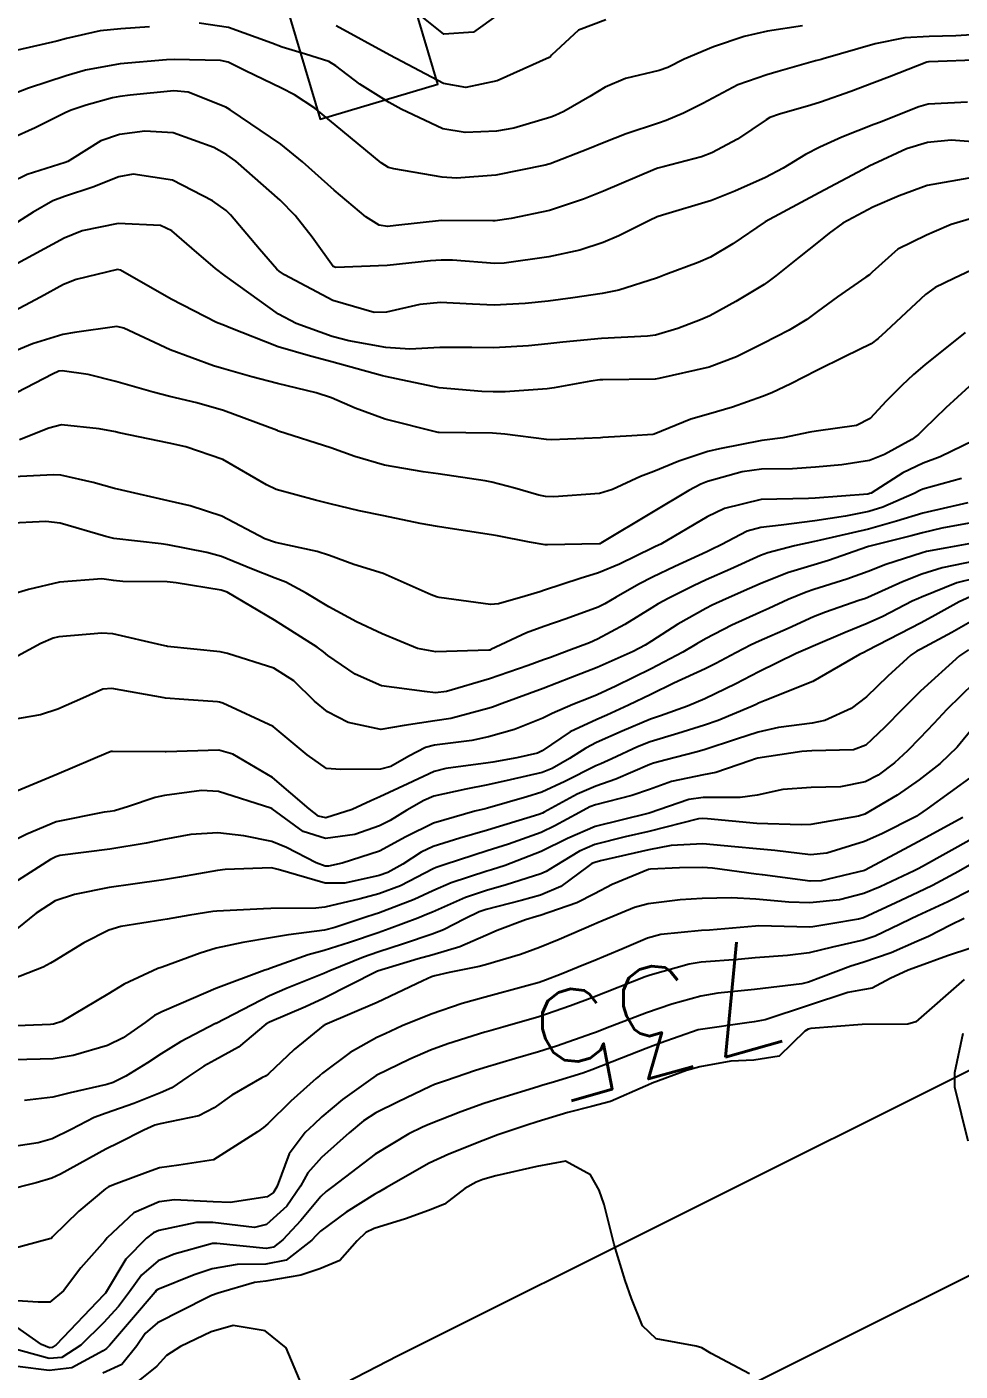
# Model space of a CAD drawing. Header units: metres. Extents: x 318500 to 325275, y 7408834 to 7428799.
# Drawn here: x 322692.72 to 322727.36, y 7418249.51 to 7418299.38 of the extents above; entities that cross this region are included whole.
import ezdxf
from ezdxf.enums import TextEntityAlignment as Align

# ---------------------------------------------------------------- set-up
doc = ezdxf.new("R2010")
doc.units = ezdxf.units.M
doc.header["$MEASUREMENT"] = 0
for name, color, linetype in [('Cotas', 45, 'Continuous'), ('Curvas de Nivel 1m', 11, 'Continuous'), ('Curvas de Nivel 5m', 15, 'Continuous'), ('Edificações', 30, 'Continuous'), ('Vias Primárias', 230, 'Continuous')]:
    doc.layers.add(name, color=color, linetype=linetype)
doc.styles.add('Style-STANDARD', font='STANDARD.shx')

msp = doc.modelspace()

# ---------------------------------------------------------------- linework, layer by layer
at = {"layer": 'Curvas de Nivel 1m', "flags": 128}
for points, elevation in [([(322710.214, 7418299.847), (322709.305, 7418299.191), (322708.202, 7418299.108), (322706.684, 7418300.325)], 764), ([(322714.214, 7418299.643), (322713.191, 7418299.259), (322712.191, 7418298.335), (322712.155, 7418298.286), (322712.109, 7418298.251), (322710.181, 7418297.381), (322709.019, 7418297.138), (322708.18, 7418297.282), (322706.19, 7418298.33), (322704.206, 7418299.426)], 763), ([(322697.274, 7418299.384), (322696.203, 7418299.31), (322695.446, 7418299.233), (322694.197, 7418298.95), (322693.833, 7418298.858), (322692.377, 7418298.517)], 762), ([(322721.506, 7418299.424), (322720.211, 7418299.227), (322719.344, 7418299.023), (322718.205, 7418298.641), (322717.124, 7418298.186), (322716.509, 7418297.881), (322716.194, 7418297.767), (322714.944, 7418297.463), (322714.184, 7418297.143), (322713.613, 7418296.798), (322712.656, 7418296.245), (322712.326, 7418296.09), (322712.167, 7418296.033), (322710.798, 7418295.632), (322710.159, 7418295.515), (322708.994, 7418295.461), (322708.159, 7418295.605), (322706.614, 7418296.326), (322706.172, 7418296.574), (322705.085, 7418297.253), (322704.186, 7418297.942), (322703.923, 7418298.1), (322703.058, 7418298.377), (322702.194, 7418298.63), (322701.815, 7418298.775), (322700.204, 7418299.36), (322699.114, 7418299.519)], 762), ([(322728.211, 7418299.11), (322727.205, 7418299.05), (322726.21, 7418299.031), (322725.308, 7418298.98), (322724.207, 7418298.756), (322722.28, 7418298.198), (322722.201, 7418298.174), (322721.994, 7418298.123), (322720.61, 7418297.728), (322720.192, 7418297.609), (322719.117, 7418297.229), (322718.179, 7418296.738), (322717.812, 7418296.539), (322717.092, 7418296.186), (322716.453, 7418295.909), (322716.164, 7418295.807), (322714.964, 7418295.412), (322714.153, 7418295.092), (322713.545, 7418294.841), (322712.141, 7418294.303), (322712.101, 7418294.29), (322711.954, 7418294.253), (322710.134, 7418293.884), (322708.667, 7418293.767), (322708.133, 7418293.811), (322706.345, 7418294.12), (322706.138, 7418294.17), (322705.869, 7418294.334), (322704.161, 7418295.746), (322703.406, 7418296.371), (322702.659, 7418296.867), (322702.177, 7418297.107), (322700.836, 7418297.751), (322700.187, 7418298.071), (322699.908, 7418298.135), (322698.187, 7418298.171), (322697.906, 7418298.164), (322696.185, 7418298.019), (322694.891, 7418297.775), (322694.181, 7418297.567), (322692.776, 7418297.111), (322692.174, 7418296.877)], 761), ([(322727.632, 7418296.594), (322726.177, 7418296.512), (322725.827, 7418296.421), (322724.99, 7418296.082), (322724.406, 7418295.848), (322724.165, 7418295.758), (322722.974, 7418295.291), (322722.152, 7418294.92), (322721.628, 7418294.647), (322720.793, 7418294.14), (322720.136, 7418293.794), (322719.001, 7418293.292), (322718.128, 7418292.944), (322716.318, 7418292.393), (322716.121, 7418292.331), (322715.832, 7418292.204), (322714.699, 7418291.634), (322714.107, 7418291.38), (322713.244, 7418291.097), (322712.099, 7418290.849), (322710.438, 7418290.618), (322710.093, 7418290.605), (322708.517, 7418290.727), (322708.094, 7418290.733), (322707.708, 7418290.7), (322706.092, 7418290.53), (322704.183, 7418290.451), (322704.091, 7418290.491), (322703.309, 7418291.579), (322702.678, 7418292.381), (322702.118, 7418292.955), (322700.474, 7418294.407), (322700.143, 7418294.641), (322699.658, 7418294.907), (322698.155, 7418295.455), (322697.101, 7418295.51), (322696.154, 7418295.387), (322695.466, 7418295.161), (322694.407, 7418294.487), (322694.24, 7418294.387), (322694.138, 7418294.352), (322692.73, 7418293.912), (322692.126, 7418293.615)], 759), ([(322728.156, 7418295.091), (322727.035, 7418295.179), (322726.155, 7418295.096), (322725.373, 7418294.857), (322724.143, 7418294.289), (322724.008, 7418294.226), (322723.758, 7418294.096), (322722.131, 7418293.23), (322720.12, 7418292.15), (322718.929, 7418291.34), (322718.1, 7418290.844), (322717.636, 7418290.638), (322716.439, 7418290.195), (322716.186, 7418290.101), (322716.088, 7418290.064), (322714.688, 7418289.614), (322714.079, 7418289.495), (322712.982, 7418289.336), (322712.074, 7418289.21), (322711.218, 7418289.118), (322710.072, 7418289.061), (322709.267, 7418289.098), (322708.073, 7418289.158), (322707.311, 7418289.078), (322706.067, 7418288.805), (322705.611, 7418288.792), (322704.073, 7418289.227), (322702.287, 7418290.187), (322702.089, 7418290.315), (322701.999, 7418290.391), (322701.358, 7418291.137), (322700.284, 7418292.408), (322700.112, 7418292.569), (322699.605, 7418292.93), (322698.129, 7418293.693), (322696.67, 7418293.924), (322696.13, 7418293.821), (322695.165, 7418293.439), (322694.119, 7418293.092), (322693.682, 7418292.931), (322692.948, 7418292.507), (322692.104, 7418291.962)], 758), ([(322727.898, 7418293.804), (322726.134, 7418293.503), (322725.098, 7418293.113), (322724.126, 7418292.695), (322723.003, 7418292.107), (322722.502, 7418291.726), (322722.109, 7418291.406), (322721.39, 7418290.841), (322720.518, 7418290.144), (322720.276, 7418289.958), (322720.085, 7418289.829), (322719.041, 7418289.195), (322718.067, 7418288.665), (322717.728, 7418288.512), (322716.889, 7418288.188), (322716.057, 7418287.945), (322715.758, 7418287.906), (322714.056, 7418287.823), (322712.614, 7418287.685), (322712.054, 7418287.619), (322711.34, 7418287.548), (322710.052, 7418287.471), (322709.239, 7418287.483), (322708.048, 7418287.485), (322706.94, 7418287.427), (322706.047, 7418287.493), (322704.669, 7418287.732), (322704.053, 7418287.891), (322702.713, 7418288.38), (322702.065, 7418288.725), (322700.957, 7418289.521), (322700.086, 7418290.143), (322699.722, 7418290.416), (322698.842, 7418291.174), (322698.104, 7418291.82), (322697.678, 7418292.019), (322696.106, 7418292.093), (322694.771, 7418291.816), (322694.101, 7418291.546), (322692.209, 7418290.518)], 757), ([(322728.123, 7418292.374), (322727.03, 7418292.056), (322726.403, 7418291.778), (322726.114, 7418291.655), (322725.051, 7418291.135), (322724.093, 7418290.289), (322723.993, 7418290.19), (322723.865, 7418290.093), (322722.816, 7418289.372), (322722.071, 7418288.82), (322721.669, 7418288.523), (322721.018, 7418288.136), (322720.055, 7418287.639), (322719.065, 7418287.145), (322718.046, 7418286.759), (322716.175, 7418286.332), (322716.041, 7418286.317), (322714.104, 7418286.292), (322714.041, 7418286.291), (322713.987, 7418286.284), (322713.656, 7418286.234), (322712.292, 7418285.992), (322712.036, 7418285.956), (322710.469, 7418285.838), (322710.033, 7418285.839), (322709.604, 7418285.856), (322708.027, 7418285.997), (322706.445, 7418286.326), (322706.031, 7418286.415), (322705.923, 7418286.441), (322704.039, 7418286.956), (322703.244, 7418287.17), (322702.047, 7418287.518), (322700.23, 7418288.236), (322700.058, 7418288.302), (322699.757, 7418288.415), (322698.073, 7418289.281), (322696.196, 7418290.361), (322696.089, 7418290.376), (322694.552, 7418290.016), (322694.08, 7418289.827), (322693.225, 7418289.35), (322692.063, 7418288.741)], 756), ([(322727.551, 7418288.048), (322726.048, 7418286.843), (322725.636, 7418286.482), (322725.2, 7418286.078), (322724.619, 7418285.496), (322724.021, 7418284.855), (322723.521, 7418284.594), (322722.014, 7418284.389), (322721.79, 7418284.346), (322720.782, 7418284.138), (322720.107, 7418284.05), (322720.008, 7418284.034), (322718.436, 7418283.733), (322718.002, 7418283.63), (322716.916, 7418283.266), (322715.99, 7418282.893), (322715.496, 7418282.699), (322714.458, 7418282.223), (322713.978, 7418282.068), (322712.277, 7418281.947), (322711.977, 7418281.958), (322711.727, 7418282.003), (322710.828, 7418282.267), (322709.983, 7418282.492), (322709.732, 7418282.536), (322707.987, 7418282.8), (322707.426, 7418282.878), (322705.992, 7418283.117), (322704.898, 7418283.445), (322704.001, 7418283.762), (322702.065, 7418284.389), (322702.025, 7418284.405), (322701.981, 7418284.419), (322700.017, 7418285.156), (322699.028, 7418285.433), (322698.022, 7418285.672), (322697.405, 7418285.83), (322696.028, 7418286.23), (322694.999, 7418286.48), (322694.032, 7418286.628), (322693.912, 7418286.612), (322693.672, 7418286.495), (322692.021, 7418285.648)], 754), ([(322727.693, 7418286.045), (322726.832, 7418285.254), (322726.016, 7418284.46), (322725.824, 7418284.261), (322725.569, 7418284.074), (322724.562, 7418283.524), (322723.998, 7418283.301), (322722.966, 7418283.135), (322721.994, 7418283.043), (322721.137, 7418282.989), (322719.992, 7418282.968), (322719.278, 7418282.87), (322717.985, 7418282.511), (322717.739, 7418282.418), (322717.297, 7418282.18), (322715.972, 7418281.385), (322714.02, 7418280.229), (322713.983, 7418280.206), (322713.96, 7418280.202), (322712.042, 7418280.166), (322711.959, 7418280.168), (322711.376, 7418280.259), (322710.186, 7418280.5), (322709.963, 7418280.54), (322708.437, 7418280.775), (322707.965, 7418280.841), (322707.325, 7418280.958), (322705.969, 7418281.239), (322705.055, 7418281.428), (322703.973, 7418281.69), (322703.43, 7418281.826), (322701.977, 7418282.217), (322701.621, 7418282.394), (322699.994, 7418283.331), (322698.624, 7418283.807), (322698.002, 7418283.939), (322696.151, 7418284.325), (322696.008, 7418284.358), (322695.402, 7418284.476), (322694.011, 7418284.613), (322693.537, 7418284.497), (322692.45, 7418284.066)], 753), ([(322727.872, 7418284.042), (322726.625, 7418283.436), (322725.997, 7418283.195), (322725.231, 7418282.838), (322724.057, 7418282.089), (322724.004, 7418282.066), (322723.98, 7418282.057), (322723.941, 7418282.052), (322721.978, 7418281.893), (322721.738, 7418281.884), (322719.977, 7418281.844), (322718.618, 7418281.519), (322717.97, 7418281.209), (322716.251, 7418280.196), (322716.058, 7418280.099), (322715.958, 7418280.05), (322714.723, 7418279.444), (322713.943, 7418279.125), (322713.257, 7418278.92), (322711.933, 7418278.482), (322711.763, 7418278.422), (322711.215, 7418278.261), (322710.222, 7418277.979), (322709.925, 7418277.949), (322708.022, 7418278.216), (322707.929, 7418278.236), (322707.732, 7418278.312), (322705.941, 7418279.097), (322704.856, 7418279.436), (322703.951, 7418279.766), (322703.501, 7418279.914), (322701.949, 7418280.247), (322701.556, 7418280.394), (322699.962, 7418281.234), (322698.784, 7418281.612), (322697.97, 7418281.793), (322696.247, 7418282.195), (322695.977, 7418282.259), (322695.179, 7418282.478), (322693.984, 7418282.756), (322693.714, 7418282.765), (322691.982, 7418282.672)], 752), ([(322727.414, 7418282.624), (322725.982, 7418282.234), (322725.866, 7418282.187), (322725.656, 7418282.073), (322724.494, 7418281.565), (322723.973, 7418281.402), (322723.104, 7418281.235), (322721.969, 7418281.061), (322720.72, 7418280.892), (322719.967, 7418280.809), (322719.452, 7418280.668), (322718.489, 7418280.165), (322718.137, 7418279.989), (322717.956, 7418279.91), (322716.768, 7418279.367), (322715.942, 7418278.969), (322715.438, 7418278.707), (322714.589, 7418278.22), (322714.178, 7418277.975), (322713.924, 7418277.851), (322712.737, 7418277.422), (322711.913, 7418277.14), (322711.267, 7418276.903), (322709.948, 7418276.279), (322709.9, 7418276.259), (322709.873, 7418276.253), (322707.899, 7418276.196), (322707.224, 7418276.317), (322705.908, 7418276.86), (322704.952, 7418277.307), (322703.923, 7418277.863), (322703.082, 7418278.373), (322702.33, 7418278.778), (322701.935, 7418278.933), (322701.057, 7418279.28), (322699.943, 7418279.728), (322699.406, 7418279.879), (322697.947, 7418280.167), (322697.704, 7418280.2), (322695.949, 7418280.402), (322695.648, 7418280.473), (322693.957, 7418280.964), (322693.428, 7418281.028), (322691.957, 7418280.957)], 751), ([(322727.97, 7418281.025), (322726.688, 7418280.78), (322725.965, 7418280.617), (322725.542, 7418280.497), (322723.96, 7418280.102), (322723.921, 7418280.091), (322722.476, 7418279.588), (322721.95, 7418279.427), (322720.958, 7418279.122), (322719.939, 7418278.717), (322719.546, 7418278.543), (322718.682, 7418278.162), (322718.164, 7418277.93), (322717.925, 7418277.807), (322716.884, 7418277.217), (322715.906, 7418276.592), (322715.666, 7418276.441), (322715.228, 7418276.21), (322713.894, 7418275.618), (322712.9, 7418275.229), (322711.886, 7418274.839), (322710.366, 7418274.273), (322710.009, 7418274.147), (322709.877, 7418274.106), (322708.455, 7418273.718), (322707.87, 7418273.639), (322706.728, 7418273.46), (322705.865, 7418273.312), (322704.647, 7418273.57), (322703.874, 7418273.97), (322703.4, 7418274.367), (322702.63, 7418275.122), (322701.892, 7418275.588), (322700.164, 7418276.14), (322699.897, 7418276.192), (322697.942, 7418276.397), (322697.899, 7418276.405), (322697.734, 7418276.442), (322695.906, 7418276.861), (322695.497, 7418276.883), (322693.904, 7418276.757), (322693.692, 7418276.704), (322693.244, 7418276.5), (322692.373, 7418276.032)], 749), ([(322727.962, 7418280.256), (322726.87, 7418280.056), (322726.112, 7418279.913), (322725.957, 7418279.875), (322724.603, 7418279.431), (322723.946, 7418279.179), (322723.157, 7418278.887), (322721.936, 7418278.511), (322721.648, 7418278.41), (322720.976, 7418278.134), (322720.261, 7418277.809), (322719.923, 7418277.661), (322718.894, 7418277.182), (322717.908, 7418276.677), (322717.587, 7418276.493), (322717.064, 7418276.183), (322715.894, 7418275.56), (322714.588, 7418274.92), (322713.884, 7418274.6), (322713.621, 7418274.494), (322712.986, 7418274.239), (322712.217, 7418273.905), (322711.872, 7418273.733), (322710.817, 7418273.314), (322709.861, 7418273.044), (322709.237, 7418272.912), (322707.856, 7418272.728), (322707.523, 7418272.645), (322706.903, 7418272.319), (322706.228, 7418271.943), (322705.843, 7418271.844), (322704.368, 7418271.826), (322703.843, 7418271.873), (322703.128, 7418272.371), (322701.865, 7418273.423), (322699.99, 7418274.287), (322699.869, 7418274.329), (322699.798, 7418274.34), (322698.549, 7418274.43), (322697.871, 7418274.482), (322697.821, 7418274.49), (322695.875, 7418274.835), (322695.538, 7418274.81), (322694.794, 7418274.481), (322693.866, 7418274.065), (322693.222, 7418273.858), (322691.861, 7418273.618)], 748), ([(322727.953, 7418279.576), (322726.694, 7418279.314), (322725.945, 7418279.074), (322725.228, 7418278.79), (322723.932, 7418278.207), (322723.848, 7418278.175), (322723.601, 7418278.095), (322722.365, 7418277.672), (322721.921, 7418277.493), (322720.98, 7418277.068), (322719.907, 7418276.595), (322719.603, 7418276.454), (322719.043, 7418276.159), (322718.299, 7418275.762), (322717.894, 7418275.56), (322716.731, 7418275.03), (322715.884, 7418274.61), (322715.052, 7418274.212), (322714.249, 7418273.85), (322713.872, 7418273.691), (322712.882, 7418273.222), (322711.854, 7418272.522), (322711.674, 7418272.432), (322710.913, 7418272.264), (322710.022, 7418272.103), (322709.847, 7418272.076), (322708.278, 7418271.868), (322707.842, 7418271.76), (322706.857, 7418271.297), (322705.827, 7418270.811), (322705.488, 7418270.672), (322704.792, 7418270.345), (322703.817, 7418270.037), (322703.547, 7418270.093), (322703.201, 7418270.369), (322701.837, 7418271.533), (322700.364, 7418272.405), (322699.851, 7418272.543), (322697.892, 7418272.481), (322697.85, 7418272.48), (322695.895, 7418272.504), (322695.85, 7418272.498), (322695.753, 7418272.461), (322693.837, 7418271.647), (322692.347, 7418271.032)], 747), ([(322727.943, 7418278.93), (322727.235, 7418278.756), (322725.932, 7418278.23), (322725.823, 7418278.18), (322725.589, 7418278.073), (322724.493, 7418277.513), (322723.917, 7418277.25), (322723.099, 7418276.915), (322721.904, 7418276.41), (322721.704, 7418276.322), (322721.283, 7418276.129), (322719.893, 7418275.449), (322719.036, 7418275.011), (322717.883, 7418274.447), (322717.242, 7418274.18), (322716.243, 7418273.826), (322715.872, 7418273.698), (322714.824, 7418273.257), (322713.859, 7418272.829), (322713.466, 7418272.624), (322712.863, 7418272.24), (322712.224, 7418271.867), (322711.842, 7418271.72), (322710.663, 7418271.442), (322709.835, 7418271.265), (322709.019, 7418271.105), (322707.828, 7418270.84), (322707.458, 7418270.682), (322706.829, 7418270.32), (322706.204, 7418269.938), (322705.814, 7418269.74), (322704.891, 7418269.424), (322703.809, 7418269.275), (322702.978, 7418269.535), (322701.82, 7418270.376), (322701.78, 7418270.39), (322699.829, 7418271.011), (322699.199, 7418271.05), (322697.826, 7418270.863), (322697.48, 7418270.788), (322696.488, 7418270.453), (322695.979, 7418270.298), (322695.817, 7418270.267), (322695.595, 7418270.242), (322693.811, 7418269.889), (322692.723, 7418269.425), (322691.797, 7418268.974)], 746), ([(322727.921, 7418277.408), (322727.05, 7418276.916), (322725.903, 7418276.298), (322725.756, 7418276.218), (322725.529, 7418276.074), (322724.681, 7418275.293), (322723.884, 7418274.522), (322723.32, 7418274.098), (322722.343, 7418273.643), (322721.871, 7418273.549), (322720.624, 7418273.383), (322719.866, 7418273.211), (322719.064, 7418272.956), (322717.856, 7418272.564), (322717.553, 7418272.476), (322716.452, 7418272.191), (322715.977, 7418272.069), (322715.847, 7418272.019), (322714.582, 7418271.476), (322713.835, 7418271.212), (322713.153, 7418270.914), (322711.928, 7418270.249), (322711.857, 7418270.212), (322711.819, 7418270.193), (322711.73, 7418270.163), (322709.813, 7418269.581), (322708.797, 7418269.283), (322707.807, 7418268.978), (322707.358, 7418268.76), (322706.679, 7418268.321), (322706.114, 7418268.008), (322705.794, 7418267.898), (322704.519, 7418267.619), (322703.789, 7418267.607), (322702.048, 7418268.126), (322701.797, 7418268.188), (322700.083, 7418268.119), (322699.795, 7418268.089), (322698.386, 7418267.836), (322697.789, 7418267.737), (322696.654, 7418267.579), (322695.78, 7418267.45), (322694.486, 7418267.189), (322693.775, 7418266.955), (322693.069, 7418266.501), (322692.353, 7418265.919)], 744), ([(322727.675, 7418276.271), (322727.342, 7418276.048), (322725.887, 7418274.732), (322725.552, 7418274.405), (322725.234, 7418274.076), (322724.562, 7418273.391), (322723.86, 7418272.732), (322723.399, 7418272.555), (322721.856, 7418272.528), (322721.481, 7418272.5), (322719.852, 7418272.252), (322719.772, 7418272.23), (322719.554, 7418272.153), (322718.291, 7418271.718), (322717.842, 7418271.635), (322716.644, 7418271.382), (322715.833, 7418271.093), (322715.173, 7418270.867), (322713.824, 7418270.521), (322713.613, 7418270.443), (322713.233, 7418270.236), (322712.32, 7418269.74), (322711.812, 7418269.495), (322710.6, 7418269.06), (322709.805, 7418268.807), (322708.247, 7418268.303), (322707.918, 7418268.189), (322707.797, 7418268.14), (322706.593, 7418267.517), (322705.783, 7418267.217), (322705.095, 7418267.026), (322703.775, 7418266.717), (322703.452, 7418266.686), (322701.774, 7418266.672), (322701.5, 7418266.658), (322699.773, 7418266.58), (322699.621, 7418266.564), (322698.768, 7418266.425), (322697.927, 7418266.278), (322697.767, 7418266.252), (322696.21, 7418266.009), (322695.761, 7418265.872), (322694.831, 7418265.397), (322693.744, 7418264.728), (322693.595, 7418264.639), (322693.324, 7418264.496), (322692.19, 7418264.056)], 743), ([(322727.89, 7418275.045), (322726.868, 7418274.055), (322726.393, 7418273.541), (322725.864, 7418272.988), (322725.404, 7418272.528), (322724.921, 7418272.079), (322724.315, 7418271.614), (322723.839, 7418271.376), (322722.921, 7418271.188), (322721.836, 7418271.16), (322720.785, 7418271.087), (322719.831, 7418270.879), (322719.193, 7418270.793), (322717.829, 7418270.793), (322717.291, 7418270.716), (322715.82, 7418270.211), (322715.773, 7418270.201), (322713.815, 7418269.716), (322712.783, 7418269.267), (322711.805, 7418268.785), (322710.47, 7418268.27), (322709.968, 7418268.107), (322709.797, 7418268.055), (322708.466, 7418267.624), (322707.785, 7418267.329), (322707.091, 7418267.006), (322705.773, 7418266.502), (322705.644, 7418266.46), (322705.262, 7418266.338), (322704.156, 7418265.963), (322703.763, 7418265.87), (322702.436, 7418265.697), (322701.758, 7418265.588), (322700.737, 7418265.414), (322699.752, 7418265.197), (322699.15, 7418265.018), (322697.741, 7418264.501), (322697.699, 7418264.482), (322697.584, 7418264.442), (322696.326, 7418263.863), (322695.73, 7418263.499), (322694.021, 7418262.485), (322693.709, 7418262.382), (322693.591, 7418262.374), (322691.708, 7418262.291)], 742), ([(322727.871, 7418273.411), (322727.248, 7418272.66), (322726.623, 7418272.058), (322725.841, 7418271.451), (322725.026, 7418270.884), (322723.821, 7418270.172), (322723.596, 7418270.093), (322721.817, 7418269.795), (322721.468, 7418269.777), (322719.817, 7418269.827), (322717.981, 7418270.006), (322717.818, 7418270.018), (322717.646, 7418270), (322715.813, 7418269.536), (322714.93, 7418269.332), (322713.808, 7418269.05), (322713.24, 7418268.801), (322712.313, 7418268.245), (322711.999, 7418268.046), (322711.796, 7418267.955), (322710.513, 7418267.545), (322709.786, 7418267.338), (322708.998, 7418267.076), (322707.773, 7418266.541), (322707.612, 7418266.472), (322707.23, 7418266.315), (322706.172, 7418265.915), (322705.762, 7418265.773), (322704.691, 7418265.411), (322703.751, 7418265.115), (322703.163, 7418264.952), (322701.741, 7418264.443), (322701.695, 7418264.426), (322701.549, 7418264.383), (322699.733, 7418263.707), (322698.452, 7418263.153), (322697.724, 7418262.841), (322697.461, 7418262.704), (322697.109, 7418262.446), (322696.289, 7418261.876), (322695.707, 7418261.587), (322694.439, 7418261.217), (322693.696, 7418261.096), (322692.24, 7418261.056)], 741), ([(322727.469, 7418270.045), (322725.811, 7418269.143), (322725.11, 7418268.774), (322723.832, 7418268.09), (322723.812, 7418268.077), (322722.203, 7418267.705), (322721.793, 7418267.682), (322720.025, 7418267.918), (322719.797, 7418267.95), (322718.177, 7418268.166), (322717.8, 7418268.194), (322716.94, 7418268.183), (322715.866, 7418268.132), (322715.799, 7418268.114), (322714.443, 7418267.567), (322713.785, 7418267.218), (322713.138, 7418266.878), (322711.772, 7418266.415), (322711.643, 7418266.381), (322711.235, 7418266.258), (322710.179, 7418265.859), (322709.761, 7418265.672), (322708.797, 7418265.251), (322707.75, 7418264.942), (322707.249, 7418264.806), (322705.74, 7418264.344), (322705.708, 7418264.33), (322703.73, 7418263.33), (322703.065, 7418263.029), (322701.721, 7418262.459), (322701.593, 7418262.382), (322700.581, 7418261.522), (322699.699, 7418261.041), (322699.284, 7418260.828), (322698.701, 7418260.425), (322698.097, 7418260.02), (322697.681, 7418259.838), (322696.686, 7418259.439), (322695.669, 7418259.077), (322695.216, 7418258.918), (322694.365, 7418258.479), (322693.656, 7418258.121), (322693.14, 7418257.983), (322691.652, 7418257.754)], 739), ([(322727.812, 7418269.255), (322725.962, 7418268.228), (322725.801, 7418268.142), (322725.755, 7418268.116), (322725.659, 7418268.071), (322724.395, 7418267.48), (322723.787, 7418267.234), (322722.889, 7418266.998), (322721.781, 7418266.886), (322721.001, 7418266.912), (322719.783, 7418267.021), (322718.874, 7418267.069), (322717.783, 7418267.048), (322716.971, 7418266.993), (322715.78, 7418266.848), (322715.281, 7418266.704), (322714.107, 7418266.225), (322713.872, 7418266.125), (322713.768, 7418266.079), (322712.477, 7418265.525), (322711.755, 7418265.222), (322711.044, 7418264.967), (322709.744, 7418264.577), (322709.507, 7418264.52), (322708.401, 7418264.293), (322707.863, 7418264.175), (322707.738, 7418264.133), (322707.423, 7418263.991), (322705.729, 7418263.191), (322703.782, 7418262.359), (322703.741, 7418262.338), (322703.719, 7418262.324), (322702.64, 7418261.436), (322701.692, 7418260.542), (322701.603, 7418260.47), (322701.444, 7418260.384), (322700.332, 7418259.749), (322699.673, 7418259.274), (322699.104, 7418258.983), (322697.664, 7418258.68), (322697.476, 7418258.629), (322697.061, 7418258.446), (322696.128, 7418257.982), (322695.653, 7418257.738), (322693.969, 7418256.81), (322693.642, 7418256.664), (322693.06, 7418256.499), (322691.936, 7418256.215)], 738), ([(322727.803, 7418268.326), (322727.3, 7418268.047), (322726.332, 7418267.522), (322725.788, 7418267.261), (322724.976, 7418266.885), (322723.774, 7418266.329), (322723.591, 7418266.274), (322722.559, 7418266.108), (322721.891, 7418265.995), (322721.768, 7418265.979), (322719.892, 7418266.024), (322719.768, 7418266.02), (322718.058, 7418265.875), (322717.765, 7418265.856), (322716.252, 7418265.704), (322715.761, 7418265.572), (322714.805, 7418265.163), (322713.747, 7418264.725), (322713.398, 7418264.581), (322712.552, 7418264.242), (322711.972, 7418264.013), (322711.737, 7418263.932), (322711.282, 7418263.804), (322709.731, 7418263.38), (322708.875, 7418263.142), (322707.725, 7418262.753), (322706.657, 7418262.316), (322706.015, 7418262.026), (322705.713, 7418261.883), (322704.724, 7418261.325), (322703.693, 7418260.56), (322703.587, 7418260.465), (322703.464, 7418260.362), (322702.524, 7418259.525), (322701.665, 7418258.686), (322701.499, 7418258.546), (322701.285, 7418258.386), (322699.649, 7418257.342), (322698.365, 7418257.147), (322697.646, 7418257.053), (322697.199, 7418256.89), (322696.034, 7418256.456), (322695.755, 7418256.342), (322695.637, 7418256.273), (322694.654, 7418255.445), (322693.67, 7418254.489), (322693.643, 7418254.456), (322693.609, 7418254.427), (322692.095, 7418254.02)], 737), ([(322727.79, 7418267.366), (322726.91, 7418266.926), (322725.775, 7418266.398), (322725.55, 7418266.295), (322725.107, 7418266.077), (322724.207, 7418265.642), (322723.761, 7418265.496), (322722.631, 7418265.233), (322721.754, 7418265.026), (322720.954, 7418264.93), (322719.75, 7418264.84), (322719.119, 7418264.786), (322717.748, 7418264.684), (322717.31, 7418264.613), (322715.863, 7418264.198), (322715.74, 7418264.157), (322715.672, 7418264.133), (322713.731, 7418263.374), (322712.906, 7418263.06), (322711.724, 7418262.659), (322710.382, 7418262.27), (322709.87, 7418262.125), (322709.717, 7418262.083), (322708.352, 7418261.652), (322707.707, 7418261.419), (322706.933, 7418261.08), (322705.692, 7418260.473), (322705.603, 7418260.42), (322705.472, 7418260.333), (322704.438, 7418259.589), (322703.669, 7418258.94), (322703.367, 7418258.66), (322703.055, 7418258.366), (322702.454, 7418257.57), (322702.01, 7418256.376), (322701.873, 7418256.141), (322701.634, 7418255.974), (322700.266, 7418255.765), (322699.631, 7418255.791), (322698.201, 7418255.862), (322697.63, 7418255.794), (322696.696, 7418255.378), (322695.698, 7418254.459), (322695.661, 7418254.407), (322695.608, 7418254.345), (322694.728, 7418253.338), (322694.078, 7418252.483), (322693.576, 7418252.072), (322693.141, 7418252.062), (322691.576, 7418252.167)], 736), ([(322727.757, 7418265.199), (322726.891, 7418264.915), (322725.746, 7418264.497), (322725.431, 7418264.386), (322724.761, 7418264.08), (322724.102, 7418263.721), (322723.736, 7418263.655), (322723.196, 7418263.559), (322721.73, 7418263.072), (322720.128, 7418262.548), (322719.723, 7418262.463), (322719.444, 7418262.432), (322717.72, 7418262.188), (322717.642, 7418262.171), (322716.228, 7418261.677), (322715.709, 7418261.484), (322714.793, 7418261.125), (322713.697, 7418260.685), (322713.356, 7418260.564), (322712.3, 7418260.241), (322711.834, 7418260.102), (322711.687, 7418260.057), (322710.312, 7418259.639), (322709.677, 7418259.435), (322708.832, 7418259.129), (322707.666, 7418258.667), (322707.412, 7418258.556), (322706.899, 7418258.311), (322705.652, 7418257.558), (322704.074, 7418256.353), (322703.826, 7418256.169), (322703.634, 7418255.988), (322702.895, 7418255.093), (322702.225, 7418254.374), (322701.872, 7418254.111), (322701.605, 7418254.064), (322699.771, 7418254.244), (322699.607, 7418254.238), (322698.182, 7418253.85), (322697.597, 7418253.597), (322696.971, 7418253.064), (322696.531, 7418252.45), (322696.124, 7418251.905), (322695.568, 7418251.297), (322694.729, 7418250.472), (322694.022, 7418250.014), (322693.552, 7418249.979), (322691.56, 7418250.52)], 734), ([(322727.517, 7418264.043), (322725.724, 7418262.467), (322725.421, 7418262.376), (322723.723, 7418262.37), (322721.819, 7418262.217), (322721.721, 7418262.191), (322721.602, 7418262.122), (322720.651, 7418261.191), (322719.703, 7418261.049), (322718.852, 7418261.009), (322717.699, 7418260.8), (322717.207, 7418260.667), (322715.936, 7418260.196), (322715.765, 7418260.123), (322715.688, 7418260.087), (322714.38, 7418259.513), (322713.677, 7418259.324), (322712.801, 7418259.105), (322711.668, 7418258.758), (322711.284, 7418258.638), (322710.201, 7418258.272), (322709.658, 7418258.066), (322708.387, 7418257.558), (322707.649, 7418257.22), (322706.072, 7418256.324), (322705.8, 7418256.166), (322705.636, 7418256.075), (322704.567, 7418255.405), (322703.615, 7418254.699), (322703.446, 7418254.528), (322703.295, 7418254.363), (322702.345, 7418253.627), (322701.596, 7418253.474), (322700.529, 7418253.463), (322699.593, 7418253.301), (322698.927, 7418253.083), (322697.581, 7418252.538), (322697.524, 7418252.497), (322697.481, 7418252.441), (322696.61, 7418251.409), (322695.792, 7418250.458), (322695.674, 7418250.343), (322695.557, 7418250.261), (322694.392, 7418249.633), (322693.546, 7418249.532), (322692.377, 7418249.678)], 733), ([(322727.66, 7418258.04), (322727.168, 7418260.048), (322727.162, 7418260.584), (322727.478, 7418262.044)], 733), ([(322719.549, 7418249.412), (322718.12, 7418250.162), (322717.77, 7418250.375), (322717.563, 7418250.436), (322716.085, 7418250.712), (322715.57, 7418251.183), (322715.163, 7418252.204), (322714.93, 7418252.867), (322714.516, 7418254.211), (322714.152, 7418255.695), (322713.959, 7418256.217), (322713.646, 7418256.795), (322712.714, 7418257.298), (322711.649, 7418257.102), (322710.125, 7418256.753), (322709.643, 7418256.613), (322709.402, 7418256.522), (322708.975, 7418256.287), (322708.221, 7418255.705), (322707.628, 7418255.468), (322706.776, 7418255.159), (322705.617, 7418254.801), (322705.297, 7418254.653), (322704.981, 7418254.339), (322704.341, 7418253.607), (322703.594, 7418253.305), (322702.885, 7418253.073), (322701.587, 7418252.846), (322701.171, 7418252.802), (322699.824, 7418252.406), (322699.579, 7418252.308), (322699.397, 7418252.232), (322697.569, 7418251.297), (322697.109, 7418250.9), (322696.798, 7418250.448), (322696.244, 7418249.758), (322695.545, 7418249.432)], 732), ([(322702.942, 7418248.963), (322702.348, 7418250.372), (322701.566, 7418251.009), (322700.376, 7418251.206), (322699.566, 7418250.972), (322698.418, 7418250.427), (322697.906, 7418250.083), (322697.549, 7418249.688), (322696.848, 7418249.139)], 731)]:
    msp.add_lwpolyline(points, dxfattribs=dict(at, elevation=elevation))
at = {"layer": 'Curvas de Nivel 5m', "flags": 128}
for points, elevation in [([(322728.201, 7418298.159), (322726.22, 7418298.09), (322726.2, 7418298.089), (322726.183, 7418298.088), (322726.125, 7418298.071), (322724.74, 7418297.536), (322724.188, 7418297.319), (322723.3, 7418296.987), (322722.177, 7418296.594), (322721.821, 7418296.48), (322720.658, 7418296.143), (322720.3, 7418296.016), (322720.167, 7418295.939), (322719.096, 7418295.221), (322718.148, 7418294.71), (322717.758, 7418294.564), (322716.339, 7418294.197), (322716.139, 7418294.14), (322716.044, 7418294.107), (322714.131, 7418293.294), (322713.378, 7418292.987), (322712.123, 7418292.577), (322710.699, 7418292.271), (322710.109, 7418292.192), (322710.017, 7418292.189), (322708.109, 7418292.195), (322706.418, 7418292.016), (322706.107, 7418291.981), (322705.797, 7418292.025), (322705.3, 7418292.342), (322704.125, 7418293.331), (322702.955, 7418294.378), (322702.15, 7418295.037), (322700.267, 7418296.311), (322700.169, 7418296.371), (322700.1, 7418296.411), (322698.707, 7418296.963), (322698.176, 7418297.011), (322696.555, 7418296.846), (322696.173, 7418296.8), (322695.898, 7418296.748), (322694.922, 7418296.482), (322694.361, 7418296.294), (322694.166, 7418296.204), (322693.028, 7418295.636), (322692.151, 7418295.242)], 760), ([(322727.781, 7418290.359), (322727.124, 7418290.054), (322726.441, 7418289.708), (322726.081, 7418289.45), (322725.356, 7418288.792), (322724.603, 7418288.085), (322724.325, 7418287.82), (322724.055, 7418287.622), (322723.096, 7418287.15), (322722.045, 7418286.631), (322721.082, 7418286.134), (322720.377, 7418285.803), (322720.033, 7418285.671), (322718.91, 7418285.278), (322718.023, 7418285.016), (322717.371, 7418284.829), (322716.011, 7418284.275), (322715.953, 7418284.259), (322715.173, 7418284.213), (322714.094, 7418284.144), (322714.009, 7418284.138), (322712.198, 7418284.058), (322712.007, 7418284.069), (322710.46, 7418284.273), (322710.01, 7418284.304), (322708.028, 7418284.328), (322708.01, 7418284.328), (322707.987, 7418284.334), (322706.015, 7418284.834), (322704.907, 7418285.234), (322704.023, 7418285.616), (322703.456, 7418285.8), (322702.028, 7418286.149), (322701.071, 7418286.4), (322700.034, 7418286.691), (322699.645, 7418286.807), (322698.044, 7418287.404), (322696.316, 7418288.206), (322696.057, 7418288.265), (322694.49, 7418288.049), (322694.052, 7418287.971), (322692.926, 7418287.627), (322692.041, 7418287.253)], 755), ([(322727.653, 7418281.722), (322725.973, 7418281.344), (322725.005, 7418281.044), (322723.967, 7418280.75), (322722.182, 7418280.336), (322721.962, 7418280.293), (322721.211, 7418280.131), (322720.23, 7418279.872), (322719.954, 7418279.77), (322718.84, 7418279.268), (322717.941, 7418278.873), (322717.463, 7418278.651), (322716.544, 7418278.191), (322716.15, 7418277.973), (322715.925, 7418277.834), (322714.916, 7418277.214), (322713.907, 7418276.664), (322713.61, 7418276.528), (322712.838, 7418276.241), (322712.152, 7418275.992), (322711.897, 7418275.9), (322711.326, 7418275.69), (322709.889, 7418275.198), (322708.299, 7418274.719), (322707.884, 7418274.681), (322707.479, 7418274.719), (322705.886, 7418274.937), (322704.907, 7418275.362), (322703.897, 7418276.059), (322703.731, 7418276.195), (322703.502, 7418276.366), (322701.915, 7418277.374), (322700.156, 7418278.408), (322699.931, 7418278.489), (322698.259, 7418278.76), (322697.933, 7418278.79), (322696.278, 7418278.81), (322695.934, 7418278.846), (322695.504, 7418278.904), (322693.933, 7418278.778), (322692.779, 7418278.507), (322692.129, 7418278.315)], 750), ([(322727.738, 7418278.238), (322727.324, 7418278.049), (322726.433, 7418277.552), (322725.918, 7418277.276), (322725.125, 7418276.864), (322723.902, 7418276.229), (322723.808, 7418276.184), (322723.631, 7418276.094), (322721.89, 7418275.093), (322720.128, 7418274.392), (322719.881, 7418274.288), (322719.79, 7418274.242), (322719.598, 7418274.153), (322718.384, 7418273.653), (322717.87, 7418273.471), (322716.888, 7418273.161), (322715.86, 7418272.851), (322715.392, 7418272.672), (322714.433, 7418272.221), (322714.031, 7418272.043), (322713.846, 7418271.966), (322712.69, 7418271.389), (322711.831, 7418270.995), (322711.275, 7418270.811), (322709.822, 7418270.39), (322709.735, 7418270.368), (322709.351, 7418270.287), (322707.815, 7418269.844), (322706.793, 7418269.337), (322705.805, 7418268.802), (322704.426, 7418268.351), (322703.913, 7418268.244), (322703.798, 7418268.245), (322703.462, 7418268.363), (322702.363, 7418268.932), (322701.808, 7418269.163), (322700.778, 7418269.369), (322699.811, 7418269.482), (322698.808, 7418269.423), (322697.808, 7418269.229), (322697.154, 7418269.099), (322695.796, 7418268.879), (322693.942, 7418268.637), (322693.792, 7418268.596), (322693.593, 7418268.493), (322691.778, 7418267.327)], 745), ([(322727.843, 7418271.606), (322726.134, 7418270.375), (322725.821, 7418270.144), (322725.775, 7418270.117), (322725.702, 7418270.071), (322724.455, 7418269.442), (322723.811, 7418269.159), (322722.418, 7418268.723), (322721.805, 7418268.67), (322720.489, 7418268.822), (322719.807, 7418268.886), (322719.006, 7418268.96), (322717.809, 7418269.071), (322716.634, 7418269.014), (322715.807, 7418268.853), (322714.017, 7418268.442), (322713.802, 7418268.383), (322713.694, 7418268.338), (322713.541, 7418268.233), (322712.536, 7418267.495), (322711.784, 7418267.172), (322711.071, 7418266.971), (322709.775, 7418266.635), (322709.512, 7418266.546), (322708.976, 7418266.292), (322708.184, 7418265.884), (322707.761, 7418265.726), (322706.706, 7418265.366), (322705.751, 7418265.058), (322705.215, 7418264.871), (322703.967, 7418264.357), (322703.739, 7418264.261), (322702.387, 7418263.719), (322701.73, 7418263.427), (322699.743, 7418262.41), (322699.728, 7418262.402), (322698.417, 7418261.722), (322697.703, 7418261.286), (322697.193, 7418260.949), (322696.388, 7418260.453), (322695.928, 7418260.216), (322695.685, 7418260.14), (322694.323, 7418259.837), (322693.678, 7418259.677), (322692.628, 7418259.554)], 740), ([(322727.51, 7418266.308), (322727.001, 7418266.052), (322726.189, 7418265.638), (322725.761, 7418265.443), (322724.803, 7418265.031), (322723.749, 7418264.669), (322723.311, 7418264.532), (322722.194, 7418264.113), (322721.738, 7418263.939), (322721.487, 7418263.874), (322719.735, 7418263.665), (322718.363, 7418263.535), (322717.733, 7418263.426), (322716.665, 7418263.121), (322715.726, 7418262.805), (322714.194, 7418262.223), (322713.86, 7418262.086), (322713.717, 7418262.032), (322712.386, 7418261.564), (322711.706, 7418261.35), (322710.857, 7418261.109), (322709.697, 7418260.764), (322709.331, 7418260.649), (322708.295, 7418260.294), (322707.848, 7418260.138), (322707.687, 7418260.068), (322706.497, 7418259.498), (322705.671, 7418259.09), (322705.214, 7418258.79), (322704.69, 7418258.345), (322703.651, 7418257.434), (322703.149, 7418256.861), (322702.877, 7418256.368), (322702.374, 7418255.627), (322701.618, 7418254.947), (322701.167, 7418254.836), (322699.619, 7418255.017), (322699.015, 7418255.023), (322697.614, 7418254.729), (322697.415, 7418254.64), (322697.157, 7418254.445), (322696.394, 7418253.656), (322695.678, 7418252.459), (322695.638, 7418252.401), (322695.579, 7418252.335), (322693.811, 7418250.486), (322693.661, 7418250.386), (322693.558, 7418250.378), (322693.266, 7418250.494), (322692.255, 7418251.198)], 735)]:
    msp.add_lwpolyline(points, dxfattribs=dict(at, elevation=elevation))
at = {"layer": 'Edificações'}
msp.add_lwpolyline([(322705.612, 7418305.2), (322701.246, 7418303.9), (322703.609, 7418295.963), (322707.974, 7418297.262)], close=True, dxfattribs=at)
at = {"layer": 'Vias Primárias'}
for points in [[(323715.644, 7420145.548, 0), (323709.04, 7420132.939)], [(323831.088, 7420001.787, 0), (323833.844, 7420008.443, 0.220888)], [(322871.755, 7418055.651, 0.000002), (322880.943, 7418048.886, -0.018146)]]:
    msp.add_lwpolyline(points, format="xyb", dxfattribs=at)
for points in [[(322677.685, 7418227.491), (322692.804, 7418235.373), (322709.582, 7418244.014), (322730.937, 7418254.673), (322744.655, 7418260.948), (322757.463, 7418266.447), (322771.878, 7418272.02), (322785.35, 7418277.148), (322799.968, 7418282.554), (322813.975, 7418287.429), (322827.676, 7418292.465), (322843.34, 7418298.859), (322855.574, 7418304.491)], [(322826.921, 7418299.883), (322813.414, 7418294.787), (322797.61, 7418288.932), (322782.961, 7418283.514), (322769.443, 7418278.369), (322754.894, 7418272.745), (322741.899, 7418267.165), (322728.003, 7418260.809), (322706.507, 7418250.079), (322689.676, 7418241.411)]]:
    msp.add_lwpolyline(points, dxfattribs=at)

# ---------------------------------------------------------------- texts
at = {"layer": 'Cotas', "style": 'Style-STANDARD'}
msp.add_text('735', height=4, rotation=195.7807, dxfattribs=at).set_placement((322716.155, 7418262.527, 735), align=Align.MIDDLE_CENTER)

doc.saveas('drawing.dxf')
